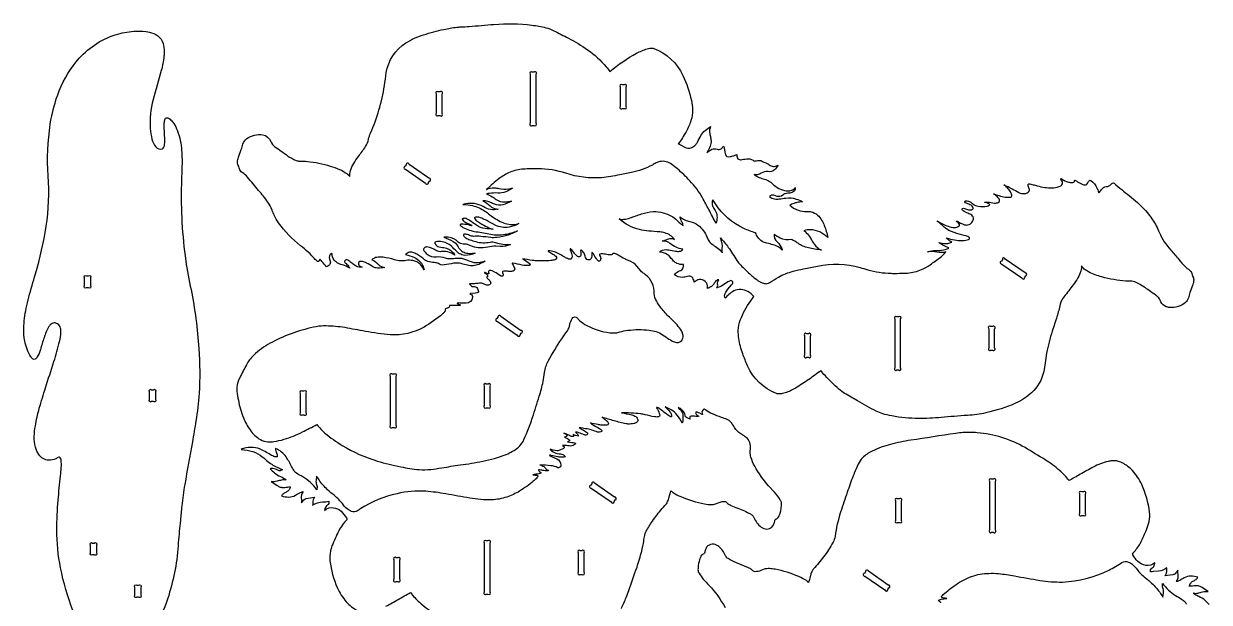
# Model space of a CAD drawing. Extents: x 8.1 to 33.8, y 23.4 to 49.8.
# Drawn here: x 8.15 to 33.21, y 37.6 to 49.84 of the extents above; entities that cross this region are included whole.
import ezdxf

# ---------------------------------------------------------------- set-up
doc = ezdxf.new("R2010")
doc.units = 0
doc.header["$MEASUREMENT"] = 0
doc.layers.get('0').update_dxf_attribs({"linetype": 'CONTINUOUS'})

msp = doc.modelspace()

# ---------------------------------------------------------------- linework, layer by layer
for points in [[(9.183, 37.426, -0.039625), (8.925, 38.326, -0.049476), (8.847, 39.131, -0.022444), (8.874, 39.76, -0.00779), (8.924, 40.271, 0.008034), (8.941, 40.446, 0.042821), (8.937, 40.609, 0.128874), (8.919, 40.655, 0.269743), (8.885, 40.665, 0.103055), (8.852, 40.65, 0.013564), (8.824, 40.629, -0.093815), (8.676, 40.603, -0.235984), (8.464, 40.722, -0.090643), (8.394, 40.877, -0.071947), (8.369, 41.103, -0.031646), (8.392, 41.327, -0.029056), (8.476, 41.704, -0.009413), (8.608, 42.135, -0.004131), (8.784, 42.688, 0.019777), (8.904, 43.115, 0.045657), (8.932, 43.314, 0.043946), (8.927, 43.393, 0.09576), (8.905, 43.447, 0.168259), (8.809, 43.505, 0.217439), (8.726, 43.482, 0.081522), (8.68, 43.43, 0.052266), (8.62, 43.316, 0.020404), (8.576, 43.194, 0.005948), (8.498, 42.943, -0.046261), (8.433, 42.786, -0.133099), (8.39, 42.738, -0.258398), (8.345, 42.739, -0.109508), (8.298, 42.786, -0.093284), (8.168, 43.124, -0.054545), (8.146, 43.391, -0.040254), (8.2, 43.818, -0.014195), (8.254, 44.051, -0.008575), (8.393, 44.542, 0.031501), (8.622, 45.55, 0.058313), (8.66, 46.619, -0.053062), (8.707, 47.708, -0.054235), (8.897, 48.418, -0.088599), (9.319, 49.105, -0.139104), (10.135, 49.617, -0.05795), (10.521, 49.68, -0.056104), (10.803, 49.658, -0.101363), (10.979, 49.58, -0.159217), (11.092, 49.416, -0.079945), (11.116, 49.248, -0.028165), (11.111, 49.147, -0.037801), (11.055, 48.844, -0.003663), (10.882, 48.231, 0.082299), (10.821, 47.616, 0.04191), (10.857, 47.393, 0.098123), (10.937, 47.232, 0.316092), (11.077, 47.191, 0.201062), (11.108, 47.222, 0.080538), (11.125, 47.289, 0.037715), (11.127, 47.409, -0.009499), (11.117, 47.705, -0.054076), (11.129, 47.804, -0.103436), (11.147, 47.836, -0.289983), (11.19, 47.844, -0.046971), (11.221, 47.829, -0.071236), (11.291, 47.761, -0.068005), (11.377, 47.615, -0.075388), (11.479, 47.21, -0.033942), (11.492, 46.82), (11.48, 46.441, 0.04212), (11.572, 44.822, 0.016166), (11.683, 44.211, -0.031201), (11.85, 42.963, -0.032379), (11.853, 42.013, -0.022818), (11.786, 41.432, -0.00812), (11.711, 40.988, 0.001249), (11.551, 40.091, 0.01376), (11.486, 39.637, 0.005182), (11.458, 39.333, 0.005052), (11.414, 38.861, -0.060313), (11.211, 37.74, -0.046615), (10.952, 37.127, -0.05196)], [(20.781, 37.463, 0.003123), (20.885, 37.701, 0.020133), (20.94, 37.846, -0.002128), (21.112, 38.342, 0.018421), (21.212, 38.679, 0.019185), (21.256, 38.893, -0.018648), (21.274, 39.013, -0.051371), (21.294, 39.072, -0.037378), (21.417, 39.283, -0.023851), (21.614, 39.543, -0.009852), (21.733, 39.682, 0.073375), (21.76, 39.728, 0.034553), (21.792, 39.823, -0.026228), (21.834, 39.961, 0.132925), (21.855, 39.934, 0.039108), (21.876, 39.917, 0.049597), (22.04, 39.832, 0.051375), (22.536, 39.68, 0.048939), (22.697, 39.664, 0.06389), (22.753, 39.674, -0.039626), (22.911, 39.727, -0.090769), (22.972, 39.731, -0.211409), (23.019, 39.697, 0.098458), (23.025, 39.689, 0.061397), (23.098, 39.647, -0.003069), (23.382, 39.53, -0.025073), (23.508, 39.467, -0.069579), (23.567, 39.422, -0.103534), (23.584, 39.391, 0.1284), (23.739, 39.188, 0.159147), (23.859, 39.146, 0.344923), (24.012, 39.27, -0.024996), (24.029, 39.332, -0.199538), (24.053, 39.361, 0.163075), (24.083, 39.375, 0.061953), (24.096, 39.391, 0.069824), (24.136, 39.482, 0.082306), (24.166, 39.697, 0.047559), (24.16, 39.732, 0.061785), (24.149, 39.754, 0.051087), (24.02, 39.925), (23.894, 40.06, -0.054219), (23.6, 40.476, -0.048917), (23.52, 40.667, -0.061294), (23.504, 40.77, -0.032725), (23.51, 40.838, 0.095818), (23.496, 40.978, 0.144382), (23.421, 41.083, 0.050689), (23.326, 41.147, -0.03778), (23.244, 41.207, -0.063981), (23.189, 41.271, 0.002457), (23.127, 41.368, 0.059957), (23.075, 41.429, 0.071196), (23.016, 41.464, 0.015598), (22.899, 41.507, 0.003317), (22.707, 41.581, -0.068247), (22.557, 41.666, 0.140986), (22.536, 41.681, 0.219461), (22.518, 41.677, 0.314452), (22.487, 41.597, 0.083699), (22.496, 41.577, -0.27234), (22.496, 41.57, -0.256875), (22.493, 41.569, -0.056413), (22.438, 41.595, 0.020485), (22.387, 41.619, 0.057873), (22.362, 41.624, 0.28392), (22.35, 41.604, 0.157772), (22.362, 41.58, 0.028303), (22.398, 41.549, -0.088738), (22.412, 41.534, -0.374939), (22.41, 41.529, -0.108576), (22.38, 41.527, 0.027385), (22.279, 41.535, 0.092985), (22.238, 41.528, 0.359122), (22.226, 41.502, 0.017581), (22.234, 41.474, -0.023954), (22.174, 41.496, -0.127415), (22.139, 41.522, -0.122742), (22.129, 41.558, 0.109031), (22.108, 41.613, 0.110401), (22.031, 41.694, 0.093667), (21.98, 41.715, -0.066918), (22.048, 41.647, -0.126769), (22.082, 41.558, -0.043127), (22.08, 41.43, -0.060651), (22.069, 41.386, 0.038289), (21.961, 41.559, 0.098612), (21.835, 41.67, 0.008085), (21.723, 41.726, 0.067276), (21.707, 41.73, -0.041285), (21.807, 41.625, -0.092868), (21.839, 41.563, -0.055335), (21.844, 41.533, -0.57281), (21.826, 41.522, -0.076759), (21.776, 41.55, 0.013057), (21.706, 41.601, 0.004919), (21.612, 41.676, 0.063904), (21.54, 41.716, 0.061873), (21.526, 41.719, 0.463224), (21.522, 41.716, 0.054751), (21.542, 41.679, -0.058513), (21.592, 41.563, -0.433034), (21.569, 41.521, -0.097951), (21.487, 41.52, -0.011897), (21.283, 41.565, 0.019995), (21.19, 41.583, 0.040895), (20.782, 41.602, -0.033647), (21.002, 41.562, -0.080578), (21.089, 41.524, -0.214232), (21.13, 41.457, -0.281608), (21.101, 41.401, -0.115371), (21.045, 41.377, -0.056117), (20.927, 41.368, -0.03448), (20.881, 41.374, -0.022702), (20.626, 41.436, -0.001426), (20.374, 41.511, -0.035181), (20.456, 41.449, -0.035614), (20.494, 41.408, -0.145757), (20.509, 41.373, -0.267594), (20.495, 41.352, -0.104965), (20.454, 41.342, -0.050353), (20.369, 41.345, -0.018117), (20.288, 41.356, -0.009881), (20.127, 41.39, 0.042433), (20.168, 41.361, -0.008818), (20.321, 41.272, -0.061206), (20.361, 41.239, -0.089853), (20.37, 41.224, -0.274847), (20.364, 41.209, -0.1213), (20.322, 41.196), (20.278, 41.194, 0.069345), (20.025, 41.27, -0.006492), (19.888, 41.293, 0.030718), (19.929, 41.266, -0.002346), (20.026, 41.213, -0.084085), (20.064, 41.18, -0.466609), (20.05, 41.138, -0.15354), (20.014, 41.135, -0.054313), (19.994, 41.14, -0.00554), (19.881, 41.184, 0.085365), (19.814, 41.197, -0.018522), (19.86, 41.144, -0.051229), (19.871, 41.124, -0.481999), (19.866, 41.114, -0.09259), (19.814, 41.125, 0.011901), (19.765, 41.145, -0.112707), (19.774, 41.116, -0.423502), (19.758, 41.102, -0.088119), (19.73, 41.106, -0.028039), (19.648, 41.14, 0.010223), (19.568, 41.176, -0.092817), (19.627, 41.136, -0.381737), (19.628, 41.108, -0.118381), (19.581, 41.088), (19.645, 41.062, -0.093922), (19.684, 41.037, -0.459724), (19.682, 41.01, -0.101881), (19.643, 40.989), (19.737, 40.979, -0.030209), (19.791, 40.97, -0.160547), (19.811, 40.957, -0.309309), (19.808, 40.943, -0.216388), (19.704, 40.903, -0.009221), (19.594, 40.917, 0.065613), (19.539, 40.913, -0.108762), (19.569, 40.883, -0.200371), (19.57, 40.863, -0.133326), (19.55, 40.845, -0.057301), (19.509, 40.827, 0.016793), (19.457, 40.806, -0.092747), (19.414, 40.801, -0.049995), (19.348, 40.813, -0.004888), (19.276, 40.834, 0.106088), (19.315, 40.794, 0.094239), (19.426, 40.742, 0.050529), (19.494, 40.737, -0.07361), (19.542, 40.727, -0.082687), (19.573, 40.704, -0.010582), (19.6, 40.675, -0.077741), (19.545, 40.665, -0.044413), (19.442, 40.672, -0.023398), (19.298, 40.702, 0.014977), (19.262, 40.711, 0.115078), (19.266, 40.704, 0.073282), (19.315, 40.676), (19.419, 40.634, -0.301534), (19.502, 40.497, -0.321555), (19.464, 40.447, -0.075535), (19.439, 40.444, 0.094365), (19.29, 40.486, -0.01165), (19.059, 40.506, -0.088339), (19.144, 40.468, -0.08287), (19.182, 40.424, 0.14825), (19.243, 40.382, -0.069564), (19.145, 40.384, -0.006891), (19.053, 40.399, 0.05626), (19.03, 40.399, 0.403106), (19.028, 40.393, 0.08615), (19.054, 40.364, -0.008061), (19.085, 40.339, -0.102579), (19.078, 40.332, -0.100159), (19.037, 40.316, -0.020424), (18.973, 40.305, 0.024961), (18.909, 40.293, -0.032071), (18.995, 40.283, -0.179441), (19.014, 40.271, -0.231994), (19.015, 40.258, -0.097619), (18.995, 40.228, -0.027104), (18.92, 40.161, -0.04281), (18.63, 39.949, -0.048742), (18.36, 39.823, -0.072726), (18.037, 39.765, -0.034422), (17.807, 39.771, -0.018612), (17.578, 39.8, -0.002502), (17.07, 39.892, 0.024851), (16.646, 39.945, 0.073594), (16.039, 39.894, 0.084372), (15.271, 39.579, 0.004801), (15.204, 39.534, -0.232535), (15.074, 39.521, -0.087501), (14.986, 39.573, -0.05935), (14.883, 39.685, 0.061373), (14.716, 39.854, -0.019107), (14.569, 39.978, -0.05374), (14.389, 40.19, -0.011316), (14.338, 40.267, 0.047441), (14.324, 40.152, 0.088427), (14.341, 40.07, -0.091534), (14.348, 40.024, -0.04067), (14.343, 39.978, 0.108707), (14.045, 40.249, -0.009552), (13.911, 40.331, -0.094448), (13.854, 40.39, -0.034766), (13.808, 40.473, 0.040478), (13.693, 40.672, 0.132366), (13.471, 40.851, 0.103916), (13.477, 40.796, -0.041564), (13.501, 40.721, -0.065095), (13.503, 40.671, -0.092185), (13.415, 40.692, -0.032118), (13.308, 40.75, 0.00364), (13.188, 40.817, 0.19715), (12.795, 40.851, 0.025181), (12.741, 40.831, -0.057412), (12.99, 40.784, -0.0904), (13.19, 40.675, -0.004543), (13.31, 40.575, 0.070352), (13.531, 40.44, 0.007983), (13.614, 40.407, -0.281215), (13.547, 40.379, -0.073444), (13.491, 40.404, 0.13587), (13.384, 40.428, 0.044658), (13.358, 40.423, 0.013845), (13.446, 40.337, 0.083432), (13.575, 40.256, -0.064705), (13.697, 40.185, 0.090431), (13.599, 40.182, 0.012523), (13.502, 40.158, -0.097621), (13.381, 40.151), (13.497, 40.073, 0.024314), (13.55, 40.042, 0.122403), (13.624, 40.026, 0.033679), (13.667, 40.029, -0.017236), (13.779, 40.038, -0.118203), (13.755, 39.975, -0.100563), (13.702, 39.931, 0.039391), (13.637, 39.894, 0.099717), (13.596, 39.848, 0.06507), (13.749, 39.824, 0.130382), (13.889, 39.86, -0.026502), (13.982, 39.915, -0.069949), (14.055, 39.938, 0.247945), (14.015, 39.799, -0.076717), (14.02, 39.699), (14.07, 39.762, -0.174205), (14.118, 39.792, 0.001666), (14.294, 39.818, 0.06913), (14.263, 39.766, 0.116379), (14.257, 39.711, -0.087092), (14.253, 39.651, -0.151257), (14.468, 39.722, 0.037202), (14.598, 39.734, -0.100509), (14.597, 39.69, -0.182452), (14.565, 39.651, 0.190168), (14.512, 39.574, 0.045906), (14.507, 39.542, -0.235485), (14.696, 39.599, -0.152145), (14.857, 39.522, -0.075171), (14.967, 39.382, -0.092613), (14.98, 39.346), (14.979, 39.345, 0.069677), (14.806, 39.109, 0.019676), (14.663, 38.789, 0.070481), (14.616, 38.578, 0.050387), (14.621, 38.475, 0.074492), (14.775, 37.908, 0.070878), (14.966, 37.609, 0.092873), (15.207, 37.421, 0.137871)], [(33.21, 37.551, 0.015461), (33.122, 37.638, 0.086539), (32.993, 37.718, -0.028526), (32.907, 37.763, -0.030209), (32.871, 37.79, 0.092197), (32.969, 37.793, 0.01218), (33.066, 37.817, -0.097495), (33.187, 37.823, 0.001857), (33.059, 37.909, 0.046288), (33, 37.941, 0.101322), (32.929, 37.948, -0.014131), (32.789, 37.937, -0.118678), (32.813, 37.999, -0.100279), (32.866, 38.043, 0.039328), (32.931, 38.081, 0.099792), (32.972, 38.127, 0.064308), (32.82, 38.151, 0.130332), (32.679, 38.114, -0.026602), (32.586, 38.059, -0.069849), (32.513, 38.037, 0.117284), (32.554, 38.113, 0.090338), (32.555, 38.152, -0.016769), (32.546, 38.24, -0.047039), (32.548, 38.275, -0.015675), (32.487, 38.202, -0.1102), (32.465, 38.188, -0.053577), (32.439, 38.181), (32.274, 38.157, 0.082179), (32.307, 38.215, 0.062557), (32.311, 38.239, -0.008969), (32.311, 38.302, -0.054732), (32.315, 38.323, -0.12917), (32.137, 38.256), (32.035, 38.249, 0.021914), (31.97, 38.24, -0.100065), (31.971, 38.284, -0.182452), (32.003, 38.324, 0.19003), (32.056, 38.401, 0.046813), (32.061, 38.433, -0.237978), (31.869, 38.376, -0.166502), (31.695, 38.469, -0.073905), (31.596, 38.601, -0.054212), (31.588, 38.628, 0.051463), (31.735, 38.816, 0.026157), (31.77, 38.881, 0.007638), (31.882, 39.129, 0.043464), (31.94, 39.305, 0.080012), (31.948, 39.502, 0.078296), (31.782, 40.09, 0.075994), (31.585, 40.384, 0.068794), (31.402, 40.531, 0.024704), (31.338, 40.564, 0.11813), (31.158, 40.59, 0.040987), (31.073, 40.577, 0.069537), (30.759, 40.459, 0.006169), (30.483, 40.305, -0.00256), (30.246, 40.171, 0.052295), (30.045, 40.386, 0.044481), (29.742, 40.61, 0.001785), (29.316, 40.87, 0.111885), (28.304, 41.183, 0.011711), (28.151, 41.192, 0.043791), (27.853, 41.17, -0.003276), (26.899, 41.027, 0.024858), (26.469, 40.938, 0.045505), (26.083, 40.795, 0.075531), (25.881, 40.654, 0.094154), (25.789, 40.518, -0.008116), (25.706, 40.33, 0.011687), (25.682, 40.274, 0.00948), (25.557, 39.926, 0.002309), (25.416, 39.507, 0.045787), (25.3, 38.991, -0.080558), (25.256, 38.866, -0.043492), (25.055, 38.559, -0.018181), (24.846, 38.306, 0.082354), (24.806, 38.242, 0.032193), (24.79, 38.2), (24.764, 38.106, -0.017846), (24.734, 38.013, 0.122059), (24.693, 38.058, 0.047003), (24.53, 38.143, 0.05184), (24.032, 38.295, 0.024132), (23.911, 38.311, 0.091596), (23.797, 38.295), (23.732, 38.268, -0.08103), (23.609, 38.243, -0.281821), (23.547, 38.28, 0.129242), (23.537, 38.291, 0.042808), (23.467, 38.329), (23.213, 38.433, -0.035215), (23.037, 38.521, -0.146743), (22.984, 38.583, 0.118867), (22.842, 38.776, 0.128135), (22.735, 38.826, 0.212013), (22.605, 38.79, 0.123237), (22.564, 38.728, 0.046527), (22.544, 38.658, -0.129969), (22.526, 38.621, -0.131248), (22.498, 38.608, 0.130904), (22.479, 38.595, 0.06719), (22.452, 38.546, 0.078604), (22.408, 38.376, 0.034124), (22.401, 38.288, 0.135787), (22.424, 38.214, 0.051254), (22.514, 38.087, 0.012537), (22.636, 37.956, -0.062914), (22.975, 37.485, -0.058332)], [(27.538, 37.585, 0.037765), (27.526, 37.599, 0.028005), (27.483, 37.635, -0.167583), (27.509, 37.653, -0.047541), (27.597, 37.67, 0.022938), (27.659, 37.681, 0.017623), (27.596, 37.687, -0.082963), (27.56, 37.697, -0.375123), (27.553, 37.717, -0.109531), (27.586, 37.76, -0.029916), (27.849, 37.969, -0.060379), (28.187, 38.144, -0.080931), (28.547, 38.21, -0.03048), (28.756, 38.204, -0.023545), (29.09, 38.158, 0.007784), (29.629, 38.061, 0.041509), (30.107, 38.026, 0.106732), (31.085, 38.277, 0.038597), (31.365, 38.442, -0.244193), (31.503, 38.449, -0.089588), (31.591, 38.394, -0.049583), (31.665, 38.316, 0.058457), (31.834, 38.136, -0.006957), (31.963, 38.03, -0.059824), (32.162, 37.809, -0.014017), (32.23, 37.708, 0.034572), (32.243, 37.808, 0.102753), (32.227, 37.905, -0.092281), (32.22, 37.95, -0.039818), (32.224, 37.997, 0.102024), (32.497, 37.742, 0.011403), (32.624, 37.665, -0.077149), (32.698, 37.605, -0.056901), (32.732, 37.555, 0.017157)], [(15.804, 37.513, 0.005913), (16.063, 37.658, -0.003181), (16.322, 37.804, 0.049484), (16.513, 37.597, 0.044019), (16.826, 37.364, 0.002318)]]:
    msp.add_lwpolyline(points, format="xyb")
for points in [[(21.437, 46.846, -0.077275), (20.994, 46.688), (20.747, 46.641, -0.037211), (20.363, 46.578, -0.100791), (19.609, 46.673, 0.073926), (19.016, 46.766, 0.014815), (18.71, 46.76, 0.08555), (18.429, 46.693, 0.065025), (18.197, 46.56, 0.022769), (18.061, 46.447, 0.003792), (17.932, 46.327, -0.153813), (18.095, 46.367, -0.028229), (18.191, 46.348, 0.071232), (18.399, 46.342, 0.020928), (18.481, 46.354, -0.040647), (18.34, 46.28, -0.109795), (18.172, 46.254, 0.04221), (17.99, 46.247, 0.020819), (17.929, 46.237, -0.007199), (18.05, 46.176, -0.046741), (18.135, 46.118, 0.182794), (18.313, 46.066, 0.035893), (18.399, 46.077, -0.010618), (18.456, 46.085, -0.094366), (18.274, 46.005, -0.134216), (18.098, 46.019, -0.0481), (18.013, 46.057, 0.081373), (17.903, 46.089, 0.071339), (17.849, 46.086, -0.12239), (18.011, 45.98, 0.161252), (18.133, 45.919, 0.02722), (18.176, 45.914, -0.114236), (18.016, 45.904, -0.083936), (17.857, 45.969, 0.174209), (17.488, 46.026, 0.014918), (17.429, 46.014, -0.044532), (17.637, 45.988, -0.088665), (17.896, 45.871, -0.022846), (17.998, 45.796, 0.054683), (18.253, 45.638, 0.146721), (18.556, 45.594, 0.029606), (18.613, 45.606, -0.064796), (18.407, 45.533, -0.167337), (18.11, 45.576, -0.005485), (17.937, 45.67, 0.024123), (17.828, 45.722, 0.033176), (17.771, 45.74, 0.089013), (17.697, 45.741, 0.170089), (17.678, 45.731, 0.22192), (17.677, 45.723, 0.137399), (17.705, 45.683, 0.055243), (17.875, 45.571, 0.041568), (18.018, 45.507, 0.022846), (18.068, 45.492, -0.037139), (17.905, 45.501, -0.110021), (17.716, 45.576, -0.005212), (17.57, 45.675, 0.048123), (17.505, 45.712, 0.114774), (17.456, 45.719, 0.03862), (17.429, 45.715, 0.313509), (17.417, 45.7, 0.171431), (17.42, 45.692, 0.089671), (17.492, 45.633, 0.010374), (17.618, 45.57, -0.081593), (17.626, 45.565, -0.035593), (17.585, 45.57, 0.01952), (17.438, 45.597, 0.070539), (17.385, 45.595, 0.451869), (17.376, 45.572, 0.097076), (17.383, 45.563, 0.058781), (17.43, 45.528, 0.081463), (17.715, 45.436, -0.022248), (18.019, 45.382, 0.093939), (18.324, 45.381, 0.024569), (18.457, 45.411, 0.010847), (18.588, 45.451, -0.020157), (18.389, 45.365, -0.066469), (18.152, 45.314, -0.065792), (18.02, 45.311, 0.003042), (17.808, 45.337, 0.042274), (17.662, 45.338, -0.059957), (17.614, 45.345, -0.015693), (17.531, 45.374, 0.11635), (17.46, 45.383, 0.453904), (17.441, 45.356, 0.163726), (17.495, 45.303, 0.04224), (17.58, 45.266, 0.007247), (17.703, 45.226, 0.130182), (18.006, 45.218, -0.122056), (18.122, 45.208, 0.098808), (18.434, 45.166, -0.125399), (18.217, 45.122), (18.125, 45.128, 0.060326), (17.961, 45.111, -0.062485), (17.751, 45.098, -0.087563), (17.6, 45.139, 0.017569), (17.526, 45.165, 0.074366), (17.438, 45.175, -0.20073), (17.331, 45.216, 0.199223), (17.122, 45.319, 0.024896), (17.031, 45.321), (17.179, 45.256, -0.17639), (17.329, 45.115, 0.083701), (17.409, 45.026, 0.115067), (17.507, 44.985, 0.07122), (17.631, 44.979, 0.016131), (17.69, 44.985, -0.138566), (17.469, 44.936, -0.11634), (17.358, 44.971, -0.033733), (17.339, 44.984, -0.036095), (17.211, 45.11, 0.161002), (16.995, 45.221, 0.088956), (16.858, 45.221, 0.112838), (16.836, 45.209, 0.147491), (16.84, 45.183, 0.23616), (16.932, 45.114, 0.023665), (16.997, 45.105, -0.043302), (17.112, 45.077, -0.097684), (17.192, 45.026, -0.049839), (17.263, 44.943, 0.054867), (17.11, 45.008, 0.108319), (16.973, 45.015, -0.140495), (16.878, 45.03, -0.008789), (16.778, 45.084, 0.096641), (16.67, 45.113, 0.218382), (16.605, 45.084, 0.249625), (16.601, 45.055, 0.156745), (16.676, 44.958, 0.184598), (16.871, 44.907, -0.120437), (17.053, 44.882, 0.077319), (17.157, 44.869, 0.014914), (17.307, 44.878, -0.112337), (17.486, 44.851, -0.009591), (17.577, 44.81, 0.115371), (17.757, 44.787, 0.044111), (17.901, 44.812, -0.032921), (17.771, 44.745, -0.076833), (17.648, 44.715, -0.070617), (17.53, 44.727, 0.004981), (17.397, 44.761, 0.087094), (17.234, 44.767, 0.010336), (17.036, 44.732, -0.089414), (16.968, 44.735, -0.093193), (16.934, 44.752, 0.145169), (16.854, 44.78, -0.019485), (16.787, 44.784, -0.055719), (16.66, 44.817, -0.092853), (16.62, 44.843, 0.075394), (16.454, 44.959, 0.034624), (16.371, 44.996, 0.104031), (16.303, 45.003, 0.128661), (16.258, 44.983, -0.006483), (16.217, 44.953, -0.050938), (16.405, 44.889, -0.075697), (16.516, 44.813, -0.095698), (16.58, 44.72, -0.044226), (16.611, 44.627, 0.062785), (16.532, 44.741, 0.162096), (16.371, 44.825, 0.082225), (16.235, 44.827, -0.048465), (16.111, 44.819, -0.055974), (15.985, 44.843, 0.047965), (15.742, 44.895, 0.063583), (15.608, 44.892, 0.102623), (15.526, 44.859, 0.044404), (15.503, 44.84, -0.129064), (15.602, 44.783, -0.004692), (15.645, 44.74, 0.150716), (15.783, 44.677, -0.037771), (15.627, 44.666, -0.131228), (15.527, 44.695, 0.045153), (15.396, 44.774, 0.046271), (15.308, 44.805, 0.121482), (15.252, 44.805, 0.561306), (15.233, 44.729, 0.081253), (15.259, 44.708, 0.031173), (15.303, 44.686, -0.164332), (15.173, 44.709, -0.051963), (15.103, 44.754, -0.026721), (15.021, 44.822, 0.141452), (14.975, 44.844, 0.222824), (14.941, 44.827, 0.170388), (14.929, 44.807, 0.213865), (14.937, 44.787, 0.041939), (14.965, 44.76, -0.045973), (15.022, 44.692, -0.030051), (15.039, 44.664, 0.085568), (14.931, 44.719, 0.0105), (14.826, 44.751, -0.123432), (14.739, 44.806, -0.173002), (14.667, 44.943, 0.019325), (14.663, 44.974, 0.281839), (14.657, 44.973, 0.405111), (14.608, 44.852, -0.036902), (14.625, 44.816, -0.104585), (14.628, 44.774, -0.18404), (14.596, 44.724, -0.03475), (14.55, 44.693, 0.003764), (14.452, 44.807, 0.014501), (14.417, 44.844, 0.596695), (14.4, 44.839, -0.128211), (14.386, 44.807, 0.054321), (14.364, 44.804, -0.101634), (14.349, 44.815, -0.025411), (14.31, 44.851, 0.041596), (13.998, 45.139, -0.073389), (13.536, 45.621, -0.040639), (13.443, 45.783, -0.024731), (13.399, 45.895, 0.062623), (13.31, 46.06, 0.02328), (13.113, 46.311, -0.005827), (12.878, 46.588, 0.08364), (12.766, 46.685, -0.157935), (12.706, 46.767, 0.038349), (12.673, 46.856, -0.096081), (12.665, 46.909, -0.073742), (12.686, 47.013), (12.746, 47.178, 0.018659), (12.777, 47.287, -0.162701), (12.864, 47.404, -0.189484), (13.2, 47.485, -0.261299), (13.369, 47.346, 0.148558), (13.457, 47.233, -0.00352), (13.725, 47.044, 0.046817), (13.906, 46.944, 0.088085), (13.986, 46.926, -0.042163), (14.144, 46.924, -0.043741), (14.628, 46.824, -0.024565), (14.824, 46.753, -0.048788), (14.974, 46.667, -0.059356), (15.043, 46.603, -0.108501), (15.055, 46.728, -0.060466), (15.123, 46.877, -0.028692), (15.223, 47.029, 0.009413), (15.373, 47.238, 0.100813), (15.435, 47.393, -0.035893), (15.479, 47.522, 0.031511), (15.655, 48.009, 0.037806), (15.773, 48.526, -0.003205), (15.812, 48.8, -0.216015), (16.225, 49.428, -0.069912), (16.601, 49.601, -0.021328), (17.028, 49.716, -0.023565), (17.303, 49.761, -0.013168), (17.386, 49.767, 0.00522), (17.562, 49.778, 0.003527), (18.088, 49.821, -0.053417), (18.888, 49.806, -0.025899), (19.186, 49.751, -0.055993), (19.353, 49.688, 0.001003), (19.663, 49.53, -0.031462), (20.066, 49.286, -0.060575), (20.46, 48.922, -0.010754), (20.539, 48.827, -0.046883), (21.103, 49.211, -0.04869), (21.325, 49.303, -0.081642), (21.437, 49.317, -0.063611), (21.465, 49.311, -0.198631), (22.08, 48.743, -0.058116), (22.262, 48.21, -0.035838), (22.288, 48.012, -0.089662), (22.253, 47.786, -0.045121), (22.148, 47.551, -0.036666), (21.985, 47.297, -0.023452), (22.035, 47.272), (22.12, 47.224, 0.222851), (22.255, 47.211, 0.14607), (22.353, 47.278, 0.054906), (22.39, 47.332, -0.012896), (22.463, 47.468, -0.13922), (22.669, 47.659, 0.158009), (22.649, 47.514, 0.009092), (22.669, 47.426, -0.050118), (22.677, 47.337, -0.097258), (22.646, 47.212, -0.051434), (22.586, 47.104, -0.089847), (22.695, 47.179, -0.183826), (22.81, 47.179, 0.243257), (22.889, 47.188, 0.081981), (22.94, 47.244, -0.071601), (22.96, 47.183, -0.007841), (22.973, 47.092, 0.156826), (22.997, 47.038, 0.125151), (23.02, 47.025, 0.111513), (23.084, 47.025, 0.051623), (23.153, 47.044, -0.00363), (23.221, 47.07, 0.106501), (23.233, 46.996, 0.164747), (23.261, 46.968, 0.150423), (23.333, 46.962, -0.041161), (23.465, 46.979, -0.200367), (23.592, 46.925, -0.054456), (23.678, 46.945, -0.131571), (23.747, 46.932, 0.027432), (23.791, 46.905, 0.053604), (23.835, 46.892, -0.084801), (23.89, 46.863, 0.083777), (23.972, 46.82, 0.174385), (24.061, 46.826, 0.042347), (24.094, 46.843, -0.089339), (24.019, 46.745, -0.210001), (23.885, 46.706, 0.161804), (23.736, 46.672, -0.093831), (23.662, 46.641, -0.090753), (23.588, 46.643, 0.09816), (23.807, 46.548, -0.144594), (24.007, 46.423, 0.181324), (24.31, 46.301, 0.170319), (24.434, 46.343, 0.052754), (24.458, 46.368, -0.34699), (24.383, 46.264, -0.049245), (24.298, 46.249, 0.025747), (24.243, 46.239, 0.13046), (24.192, 46.208, -0.248853), (24.072, 46.184), (24.002, 46.206, 0.302176), (23.915, 46.179, 0.155179), (24.022, 46.129, 0.065991), (24.121, 46.129, 0.003016), (24.257, 46.148, -0.117264), (24.478, 46.127, -0.039128), (24.614, 46.069, 0.029064), (24.493, 46.053, 0.036436), (24.427, 46.033, -0.008261), (24.341, 45.999, 0.08934), (24.516, 45.891, 0.101551), (24.703, 45.864, -0.036446), (24.793, 45.857, -0.14709), (24.931, 45.785, -0.071767), (25.014, 45.681, -0.069511), (25.114, 45.441, -0.024176), (25.143, 45.315, 0.181871), (24.78, 45.479, 0.107613), (24.638, 45.456, -0.093873), (24.735, 45.366, -0.029264), (24.818, 45.233, 0.074595), (24.926, 45.1, 0.069588), (25.011, 45.045, -0.013197), (24.736, 45.097, -0.024847), (24.62, 45.13, -0.079635), (24.517, 45.191, 0.043114), (24.45, 45.235, 0.024478), (24.377, 45.269, -0.173856), (24.139, 45.3, -0.039348), (24.009, 45.378, 0.210702), (24.079, 45.214, -0.10802), (24.173, 45.08, -0.030355), (24.183, 45.048, 0.121798), (23.99, 45.16, 0.015101), (23.858, 45.191, -0.06159), (23.761, 45.228, -0.122919), (23.665, 45.321, -0.053842), (23.618, 45.411, -0.02975), (23.372, 45.504, -0.139378), (22.77, 46.025, -0.01452), (22.718, 46.109, 0.242159), (22.71, 45.977, 0.052672), (22.75, 45.908, -0.204706), (22.797, 45.675, -0.029344), (22.784, 45.62, -0.01076), (22.632, 45.903, 0.005037), (22.497, 46.152, 0.061632), (22.228, 46.514, 0.031167), (21.966, 46.764, 0.004506), (21.851, 46.858, 0.22692), (21.598, 46.918, 0.063206), (21.515, 46.891, 0.010826)], [(18.852, 48.766), (18.852, 47.729, 1), (18.896, 47.685), (18.933, 47.685, 1), (18.977, 47.729), (18.977, 48.766, 1), (18.933, 48.81), (18.896, 48.81, 1)], [(16.866, 48.348), (16.866, 47.936, 1), (16.91, 47.892), (16.946, 47.892, 1), (16.991, 47.936), (16.991, 48.348, 1), (16.946, 48.392), (16.91, 48.392, 1)], [(20.758, 48.498), (20.758, 48.086, 1), (20.802, 48.042), (20.839, 48.042, 1), (20.883, 48.086), (20.883, 48.498, 1), (20.839, 48.542), (20.802, 48.542, 1)], [(16.221, 46.758), (16.641, 46.466, 1), (16.702, 46.477), (16.723, 46.507, 1), (16.712, 46.569), (16.292, 46.86, 1), (16.23, 46.849), (16.21, 46.819, 1)], [(24.101, 44.475, -0.060024), (24.414, 44.601, -0.026905), (24.634, 44.65, 0.006897), (24.926, 44.708, -0.11844), (25.827, 44.679, -0.007857), (25.99, 44.629, 0.061216), (26.482, 44.556, 0.012749), (26.609, 44.555, 0.008183), (26.831, 44.562, 0.089349), (27.125, 44.635, 0.051451), (27.308, 44.737, 0.005475), (27.523, 44.892, 0.04622), (27.612, 44.976, 0.026546), (27.638, 45.01, -0.139855), (27.454, 45.002, 0.096416), (27.251, 45.012, -0.049389), (27.38, 45.037, -0.020222), (27.475, 45.039, 0.067289), (27.627, 45.062, 0.014755), (27.708, 45.089, 0.058169), (27.684, 45.103, -0.039004), (27.558, 45.162, -0.043862), (27.493, 45.21, 0.065993), (27.64, 45.186, 0.087476), (27.728, 45.201, 0.025119), (27.77, 45.218, -0.067805), (27.674, 45.281, -0.031887), (27.648, 45.309, 0.018933), (27.743, 45.278, 0.088966), (28.067, 45.257, 0.05601), (28.121, 45.273, 0.243836), (28.142, 45.295, 0.265565), (28.129, 45.32, 0.077446), (28.084, 45.341, -0.005665), (27.871, 45.397, -0.069675), (27.657, 45.494, -0.023655), (27.627, 45.517, -0.004476), (27.454, 45.665, 0.043569), (27.691, 45.551, 0.087447), (27.824, 45.526, 0.146581), (27.921, 45.557, 0.170707), (27.932, 45.576, 0.114467), (27.93, 45.585, 0.107319), (27.9, 45.628, -0.04766), (27.865, 45.667, 0.066227), (28.038, 45.584, 0.174071), (28.131, 45.585, 0.214738), (28.223, 45.7, 0.288221), (28.191, 45.785, 0.073325), (28.153, 45.808, -0.014117), (28.06, 45.846, -0.085914), (27.995, 45.892, -0.162588), (27.982, 45.915, -0.318745), (27.992, 45.929, -0.128668), (28.038, 45.928, 0.008318), (28.123, 45.901, 0.159993), (28.2, 45.906, 0.2165), (28.219, 45.928, 0.2165), (28.214, 45.956, 0.132081), (28.175, 45.995, 0.032329), (28.081, 46.037, -0.154477), (28.043, 46.068, -0.348708), (28.047, 46.083, -0.119073), (28.062, 46.089, -0.186777), (28.168, 46.061, -0.02424), (28.213, 46.024, 0.130276), (28.328, 45.976, 0.086555), (28.514, 45.979, 0.079177), (28.558, 45.996, 0.209395), (28.569, 46.01, 0.239368), (28.563, 46.021, 0.058866), (28.538, 46.035, 0.019507), (28.471, 46.055, -0.098528), (28.46, 46.06, -0.344696), (28.46, 46.062, -0.099099), (28.527, 46.064, 0.019901), (28.672, 46.043, 0.117073), (28.749, 46.054, 0.234639), (28.779, 46.091, 0.197123), (28.767, 46.13, 0.052399), (28.73, 46.171, 0.007678), (28.648, 46.24, 0.04953), (28.893, 46.169, 0.071504), (28.993, 46.165, 0.145696), (29.027, 46.179, 0.235866), (29.036, 46.21, 0.09077), (29.008, 46.281, 0.066468), (28.944, 46.362, 0.028314), (28.867, 46.429, -0.020164), (29.044, 46.345, 0.00905), (29.185, 46.267, 0.140381), (29.307, 46.241, 0.218804), (29.4, 46.296, 0.068975), (29.409, 46.313, 0.15262), (29.41, 46.326, -0.004455), (29.381, 46.407, -0.221828), (29.383, 46.439, -0.196113), (29.399, 46.446, -0.064343), (29.438, 46.442, -0.026667), (29.533, 46.417, 0.066542), (29.854, 46.364, 0.058194), (29.996, 46.378, 0.066773), (30.074, 46.408, 0.053432), (30.097, 46.427, 0.231168), (30.11, 46.472, 0.102203), (30.075, 46.546, -0.134893), (30.07, 46.558), (30.071, 46.559, -0.090673), (30.086, 46.553, 0.059624), (30.231, 46.486, 0.067075), (30.308, 46.474, 0.123993), (30.349, 46.486, 0.247417), (30.364, 46.519, -0.229889), (30.366, 46.523, -0.229889), (30.369, 46.524, -0.072169), (30.427, 46.494, 0.037548), (30.534, 46.435, 0.069865), (30.583, 46.424, 0.294519), (30.632, 46.451, -0.04308), (30.669, 46.511, -0.401215), (30.71, 46.518, -0.145711), (30.834, 46.363, -0.036201), (30.866, 46.272, 0.159044), (30.874, 46.259, 0.243184), (30.876, 46.26, 0.068466), (30.897, 46.281, -0.050308), (30.976, 46.368, -0.146785), (31.029, 46.393, 0.090196), (31.069, 46.395, 0.075969), (31.09, 46.405, 0.029519), (31.15, 46.454, -0.17636), (31.183, 46.467, -0.128248), (31.198, 46.462, 0.015214), (31.524, 46.194, -0.007968), (31.692, 46.055, -0.064925), (32.012, 45.69, -0.042601), (32.154, 45.423, 0.082686), (32.397, 45.047, -0.012009), (32.564, 44.849, 0.024761), (32.704, 44.697, 0.033993), (32.791, 44.625, -0.154704), (32.842, 44.55, 0.043632), (32.874, 44.461, -0.080145), (32.881, 44.415, -0.081761), (32.857, 44.297, -0.001832), (32.802, 44.148, 0.030208), (32.771, 44.036, -0.139873), (32.707, 43.937, -0.111014), (32.552, 43.853, -0.105465), (32.367, 43.833, -0.054794), (32.298, 43.85, -0.174306), (32.188, 43.952, 0.010466), (32.156, 44.018, 0.083938), (32.125, 44.058, 0.019196), (32.073, 44.098, 0.002911), (31.937, 44.192, 0.030588), (31.724, 44.334, 0.052568), (31.605, 44.386, 0.10082), (31.543, 44.392, -0.042068), (31.445, 44.39, -0.043879), (30.94, 44.478, -0.046563), (30.659, 44.585, -0.052273), (30.568, 44.646, -0.0785), (30.511, 44.715, -0.062835), (30.503, 44.641, -0.062242), (30.453, 44.499, -0.042795), (30.359, 44.344, -0.010913), (30.164, 44.094, 0.039162), (30.091, 43.989, 0.086462), (30.06, 43.901, -0.02138), (29.991, 43.642, -0.003614), (29.89, 43.333, 0.033184), (29.771, 42.868, 0.013673), (29.741, 42.66, -0.018991), (29.711, 42.476, -0.153249), (29.453, 42.031, -0.086144), (29.117, 41.809, -0.048038), (28.489, 41.604, -0.039046), (28.097, 41.551, 0.008145), (27.544, 41.506, -0.020962), (27.06, 41.485, -0.042897), (26.5, 41.539, -0.018722), (26.306, 41.583, -0.048142), (26.169, 41.641, -0.019077), (25.773, 41.859, 0.001032), (25.502, 42.017, -0.043197), (25.381, 42.105, -0.030113), (25.087, 42.393, -0.012571), (24.998, 42.497, -0.002815), (24.747, 42.311, -0.021314), (24.462, 42.128, -0.047162), (24.241, 42.025, -0.050786), (24.14, 42.004, -0.052064), (24.088, 42.006, -0.046848), (24.062, 42.013, -0.198745), (23.446, 42.602, -0.010922), (23.348, 42.854, -0.041752), (23.264, 43.174, -0.038533), (23.251, 43.345, -0.085414), (23.296, 43.566, -0.063073), (23.516, 43.973, -0.013881), (23.585, 44.065, 0.07033), (23.455, 44.17, 0.106415), (23.311, 44.215, 0.137204), (23.159, 44.182, 0.070326), (23.054, 44.109, 0.03528), (22.977, 44.028, -0.214482), (22.975, 44.132, -0.056294), (23.001, 44.18, -0.029293), (23.035, 44.224), (23.113, 44.31, 0.095739), (23.14, 44.354, 0.361508), (23.124, 44.39, 0.062296), (23.099, 44.401, 0.097329), (23.035, 44.373, -0.015363), (22.908, 44.29, -0.055436), (22.821, 44.253, -0.027), (22.792, 44.247, 0.229076), (22.817, 44.324, -0.20886), (22.844, 44.42, 0.204583), (22.765, 44.377, -0.01701), (22.726, 44.319, -0.107431), (22.637, 44.249, -0.022426), (22.599, 44.232, 0.218715), (22.579, 44.352, 0.242778), (22.459, 44.426, 0.171232), (22.35, 44.389, 0.034254), (22.323, 44.366, 0.081289), (22.291, 44.457, 0.25792), (22.232, 44.495, 0.078083), (22.178, 44.487, -0.053326), (22.073, 44.469, -0.16523), (21.905, 44.523, -0.175657), (21.984, 44.596, 0.005145), (22.04, 44.617, 0.236793), (22.087, 44.673, 0.068717), (22.093, 44.74, -0.102193), (21.957, 44.765, -0.091661), (21.886, 44.814, -0.024354), (21.821, 44.891, 0.156728), (21.669, 44.99, 0.053509), (21.587, 45.006, -0.192673), (21.727, 45.057, -0.043553), (21.788, 45.052, -0.010002), (21.927, 45.025, 0.086102), (22.012, 45.021, 0.218087), (22.078, 45.065, -0.046167), (21.937, 45.106, -0.090848), (21.809, 45.189, 0.149532), (21.702, 45.236, 0.026028), (21.641, 45.24, 0.07783), (21.758, 45.279, -0.161023), (21.859, 45.289, -0.037766), (21.906, 45.274, 0.165958), (21.702, 45.41, 0.039609), (21.592, 45.431, 0.008312), (21.363, 45.45, -0.030816), (21.164, 45.481, -0.124774), (20.737, 45.706, 0.102599), (20.835, 45.698, 0.05696), (20.965, 45.728, -0.005446), (21.206, 45.813, -0.063267), (21.455, 45.861, -0.07925), (21.665, 45.836, -0.027942), (21.788, 45.795, -0.072777), (21.895, 45.729, -0.014963), (22.03, 45.61, 0.011762), (22.085, 45.564, 0.165033), (22.06, 45.64, -0.068669), (22.03, 45.715, -0.044831), (22.026, 45.749, 0.102565), (22.123, 45.686, 0.031077), (22.231, 45.652, -0.08323), (22.4, 45.576, -0.090544), (22.518, 45.454, -0.04834), (22.589, 45.328), (22.618, 45.261, 0.111776), (22.675, 45.192, 0.01406), (22.771, 45.123, -0.0413), (22.88, 45.033, -0.027196), (22.92, 44.987, -0.080142), (22.917, 45.126, 0.081198), (22.906, 45.211, 0.019253), (22.876, 45.305, -0.036203), (23.041, 45.105, -0.018061), (23.222, 44.828, 0.066101), (23.307, 44.727, 0.010585), (23.496, 44.542, 0.032776), (23.675, 44.399, 0.067084), (23.785, 44.345, 0.097391), (23.865, 44.337, 0.105543), (23.92, 44.36, -0.019666)], [(17.097, 43.816, 0.082345), (17.064, 43.805, 0.086341), (17.056, 43.798, -0.03195), (17.059, 43.775, -0.15054), (17.044, 43.739, -0.059846), (17.002, 43.698, -0.050654), (16.609, 43.418, -0.142312), (15.895, 43.256, -0.026048), (15.372, 43.327, 0.005153), (14.933, 43.407, 0.031575), (14.539, 43.443, 0.046782), (14.332, 43.427, 0.071025), (13.403, 43.103, 0.057472), (13.045, 42.86, 0.060882), (12.885, 42.677, 0.028586), (12.853, 42.622, -0.003012), (12.712, 42.347, 0.097685), (12.652, 42.143, 0.045518), (12.654, 42.058, 0.005908), (12.684, 41.871, 0.047138), (12.79, 41.5, 0.055653), (12.93, 41.242, 0.102248), (13.15, 41.038, 0.115963), (13.31, 40.993, 0.053288), (13.433, 40.998, 0.043687), (13.65, 41.045, 0.039482), (14.037, 41.2, 0.006056), (14.343, 41.356, 0.048261), (14.515, 41.178, 0.043376), (14.881, 40.916, 0.064583), (15.623, 40.586, 0.027031), (16.119, 40.463, 0.032606), (16.505, 40.404, 0.043967), (16.751, 40.408, 0.013078), (16.983, 40.441, -0.004053), (17.375, 40.505, 0.015326), (17.849, 40.58, 0.044972), (18.345, 40.725, 0.076826), (18.604, 40.877, 0.093593), (18.703, 41.002, 0.007772), (18.797, 41.214, 0.018314), (18.903, 41.507, 0.001774), (19.046, 41.956, 0.02484), (19.127, 42.266, 0.018656), (19.157, 42.46, -0.086151), (19.236, 42.701, -0.031181), (19.522, 43.171, -0.020224), (19.642, 43.341, 0.105478), (19.693, 43.475, -0.085597), (19.74, 43.601, -0.14193), (19.776, 43.631, -0.198388), (19.824, 43.625, -0.049809), (19.844, 43.612, -0.019512), (19.897, 43.559, 0.068605), (20.054, 43.451, 0.088386), (20.54, 43.298, 0.043529), (20.66, 43.295, 0.070038), (20.748, 43.316, -0.049937), (20.918, 43.35, -0.059276), (21.368, 43.354, -0.03501), (21.52, 43.324, -0.088536), (21.653, 43.258, 0.016445), (21.788, 43.163, 0.04828), (21.908, 43.104, 0.121653), (21.992, 43.096, 0.229564), (22.07, 43.158, 0.183065), (22.082, 43.265, 0.0741), (22.053, 43.34, 0.059793), (21.959, 43.463), (21.796, 43.626, -0.021301), (21.621, 43.822, -0.039028), (21.521, 43.974, -0.112701), (21.477, 44.126, 0.094458), (21.431, 44.35, 0.125859), (21.294, 44.525, 0.014312), (21.229, 44.571, -0.049645), (21.191, 44.606), (21.111, 44.708, 0.144458), (20.93, 44.825, -0.031789), (20.856, 44.859, -0.003191), (20.713, 44.942, 0.05546), (20.638, 44.974, 0.160501), (20.606, 44.972, 0.061987), (20.588, 44.957, -0.147627), (20.561, 44.947, -0.070873), (20.503, 44.948, 0.014596), (20.384, 44.966, 0.094941), (20.329, 44.96, 0.390917), (20.319, 44.94, 0.008493), (20.337, 44.907, -0.202589), (20.338, 44.833, -0.083427), (20.327, 44.816, -0.345496), (20.299, 44.815, -0.091209), (20.256, 44.861, -0.016832), (20.19, 44.965, 0.075832), (20.167, 44.993), (20.163, 44.994, 0.233552), (20.16, 44.993, 0.124737), (20.157, 44.984), (20.154, 44.917, -0.059935), (20.143, 44.868, -0.25689), (20.112, 44.844, -0.058485), (20.075, 44.84, -0.249686), (20.037, 44.867, -0.068745), (20.018, 44.92, 0.066175), (19.982, 44.997, 0.04358), (19.945, 45.036, 0.060807), (19.931, 45.047, 0.472878), (19.92, 45.039, 0.075649), (19.92, 45.03, -0.09495), (19.924, 44.935, -0.42237), (19.874, 44.906, -0.105338), (19.824, 44.941, -0.032003), (19.799, 44.969), (19.733, 45.052, 0.093521), (19.71, 45.072), (19.705, 45.074, 0.369649), (19.7, 45.072, 0.174259), (19.702, 45.048, -0.047028), (19.736, 44.947, -0.116147), (19.735, 44.889, -0.11153), (19.717, 44.858, -0.202069), (19.691, 44.852, -0.084558), (19.661, 44.858, -0.053131), (19.584, 44.896, 0.015004), (19.416, 44.989, 0.062945), (19.302, 45.026, 0.053592), (19.236, 45.03, 0.319479), (19.232, 45.027, 0.319479), (19.234, 45.022, 0.048027), (19.291, 44.989, -0.04057), (19.378, 44.932, -0.106961), (19.409, 44.895, -0.328241), (19.399, 44.857, -0.125666), (19.376, 44.844, -0.067799), (19.29, 44.825, -0.03762), (18.976, 44.821, -0.012315), (18.895, 44.83, -0.007331), (18.691, 44.862, -0.035142), (18.809, 44.788, -0.057449), (18.848, 44.751, -0.469217), (18.842, 44.724, -0.116414), (18.832, 44.72, -0.064152), (18.687, 44.73, -0.0102), (18.482, 44.773, 0.204969), (18.473, 44.771, 0.222352), (18.479, 44.749, -0.036978), (18.52, 44.675, -0.170886), (18.524, 44.629, -0.225008), (18.497, 44.603, -0.100037), (18.423, 44.595, 0.010378), (18.321, 44.601, 0.080012), (18.276, 44.594, 0.384132), (18.265, 44.575, 0.117039), (18.279, 44.545, -0.171824), (18.283, 44.512, -0.34074), (18.256, 44.495, -0.109843), (18.224, 44.505, -0.018226), (18.102, 44.583, 0.052653), (18.049, 44.609, 0.102638), (17.995, 44.613, 0.562249), (17.979, 44.562, -0.372339), (17.98, 44.546, -0.200858), (17.975, 44.545, -0.106497), (17.947, 44.551, 0.020512), (17.911, 44.565, 0.103659), (17.885, 44.573, 0.083411), (17.898, 44.561, -0.031762), (17.945, 44.521, -0.099193), (17.959, 44.499, -0.214829), (17.957, 44.491, -0.101441), (17.94, 44.482, 0.447802), (17.935, 44.47, 0.085706), (17.96, 44.44, -0.03302), (18.007, 44.388, -0.13302), (18.021, 44.351, -0.232017), (18.009, 44.326, -0.244308), (17.933, 44.306, -0.070196), (17.868, 44.331, 0.134645), (17.779, 44.348, -0.040828), (17.674, 44.336, 0.01867), (17.585, 44.333, 0.138724), (17.572, 44.328, 0.294696), (17.577, 44.321, -0.108199), (17.601, 44.295, 0.222845), (17.644, 44.275), (17.675, 44.278, -0.212445), (17.723, 44.254, -0.162122), (17.76, 44.169, -0.309854), (17.749, 44.148, -0.076555), (17.697, 44.137), (17.602, 44.13, 0.046575), (17.584, 44.126, 0.190092), (17.581, 44.123, 0.18074), (17.588, 44.116, -0.375641), (17.636, 44.043, -0.395659), (17.502, 43.925, 0.019802), (17.41, 43.926, 0.021501), (17.336, 43.928, 0.057296), (17.308, 43.923, 0.330216), (17.313, 43.918, 0.078164), (17.336, 43.907, 0.015068), (17.368, 43.893, -0.16683), (17.38, 43.882, -0.193703), (17.374, 43.878, -0.056802), (17.319, 43.873, 0.002703), (17.151, 43.875, -0.281705), (17.117, 43.824, -0.064439)], [(28.826, 44.752), (29.246, 44.46, 1), (29.308, 44.472), (29.329, 44.502, 1), (29.318, 44.563), (28.897, 44.855, 1), (28.836, 44.844), (28.815, 44.814, 1)], [(9.557, 44.457), (9.557, 44.296, -1), (9.513, 44.251), (9.476, 44.251, -1), (9.432, 44.296), (9.432, 44.457, -1), (9.476, 44.501), (9.513, 44.501, -1)], [(18.161, 43.537), (18.581, 43.245, 1), (18.643, 43.256), (18.663, 43.287, 1), (18.652, 43.348), (18.232, 43.64, 1), (18.171, 43.629), (18.15, 43.599, 1)], [(26.561, 43.591), (26.561, 42.555, 1), (26.605, 42.511), (26.642, 42.511, 1), (26.686, 42.555), (26.686, 43.591, 1), (26.642, 43.636), (26.605, 43.636, 1)], [(28.548, 43.384), (28.548, 42.973, 1), (28.592, 42.929), (28.628, 42.929, 1), (28.673, 42.973), (28.673, 43.384, 1), (28.628, 43.429), (28.592, 43.429, 1)], [(24.655, 43.235), (24.655, 42.823, 1), (24.699, 42.779), (24.736, 42.779, 1), (24.78, 42.823), (24.78, 43.235, 1), (24.736, 43.279), (24.699, 43.279, 1)], [(15.896, 42.376), (15.896, 41.34, 1), (15.94, 41.296), (15.977, 41.296, 1), (16.021, 41.34), (16.021, 42.376, 1), (15.977, 42.421), (15.94, 42.421, 1)], [(17.882, 42.169), (17.882, 41.758, 1), (17.926, 41.714), (17.963, 41.714, 1), (18.007, 41.758), (18.007, 42.169, 1), (17.963, 42.214), (17.926, 42.214, 1)], [(10.932, 42.049), (10.932, 41.887, -1), (10.888, 41.843), (10.851, 41.843, -1), (10.807, 41.887), (10.807, 42.049, -1), (10.851, 42.093), (10.888, 42.093, -1)], [(13.99, 42.02), (13.99, 41.608, 1), (14.034, 41.564), (14.071, 41.564, 1), (14.115, 41.608), (14.115, 42.02, 1), (14.071, 42.064), (14.034, 42.064, 1)], [(20.145, 40.013), (20.565, 39.721, 1), (20.627, 39.732), (20.648, 39.762, 1), (20.637, 39.824), (20.216, 40.116, 1), (20.155, 40.105), (20.134, 40.074, 1)], [(28.563, 40.159), (28.563, 39.123, 1), (28.607, 39.078), (28.644, 39.078, 1), (28.688, 39.123), (28.688, 40.159, 1), (28.644, 40.203), (28.607, 40.203, 1)], [(30.469, 39.891), (30.469, 39.479, 1), (30.513, 39.435), (30.55, 39.435, 1), (30.594, 39.479), (30.594, 39.891, 1), (30.55, 39.935), (30.513, 39.935, 1)], [(26.576, 39.741), (26.576, 39.329, 1), (26.621, 39.285), (26.657, 39.285, 1), (26.701, 39.329), (26.701, 39.741, 1), (26.657, 39.785), (26.621, 39.785, 1)], [(9.682, 38.806), (9.682, 38.644, -1), (9.638, 38.6), (9.601, 38.6, -1), (9.557, 38.644), (9.557, 38.806, -1), (9.601, 38.85), (9.638, 38.85, -1)], [(17.88, 38.852), (17.88, 37.815, 1), (17.924, 37.771), (17.961, 37.771, 1), (18.005, 37.815), (18.005, 38.852, 1), (17.961, 38.896), (17.924, 38.896, 1)], [(19.867, 38.645), (19.867, 38.234, 1), (19.911, 38.189), (19.947, 38.189, 1), (19.992, 38.234), (19.992, 38.645, 1), (19.947, 38.689), (19.911, 38.689, 1)], [(15.974, 38.496), (15.974, 38.084, 1), (16.018, 38.04), (16.055, 38.04, 1), (16.099, 38.084), (16.099, 38.496, 1), (16.055, 38.54), (16.018, 38.54, 1)], [(25.931, 38.151), (26.352, 37.859, 1), (26.413, 37.87), (26.434, 37.9, 1), (26.423, 37.962), (26.003, 38.254, 1), (25.941, 38.242), (25.92, 38.212, 1)], [(10.619, 37.912), (10.619, 37.751, -1), (10.575, 37.707), (10.539, 37.707, -1), (10.494, 37.751), (10.494, 37.912, -1), (10.539, 37.957), (10.575, 37.957, -1)]]:
    msp.add_lwpolyline(points, format="xyb", close=True)

doc.saveas('drawing.dxf')
